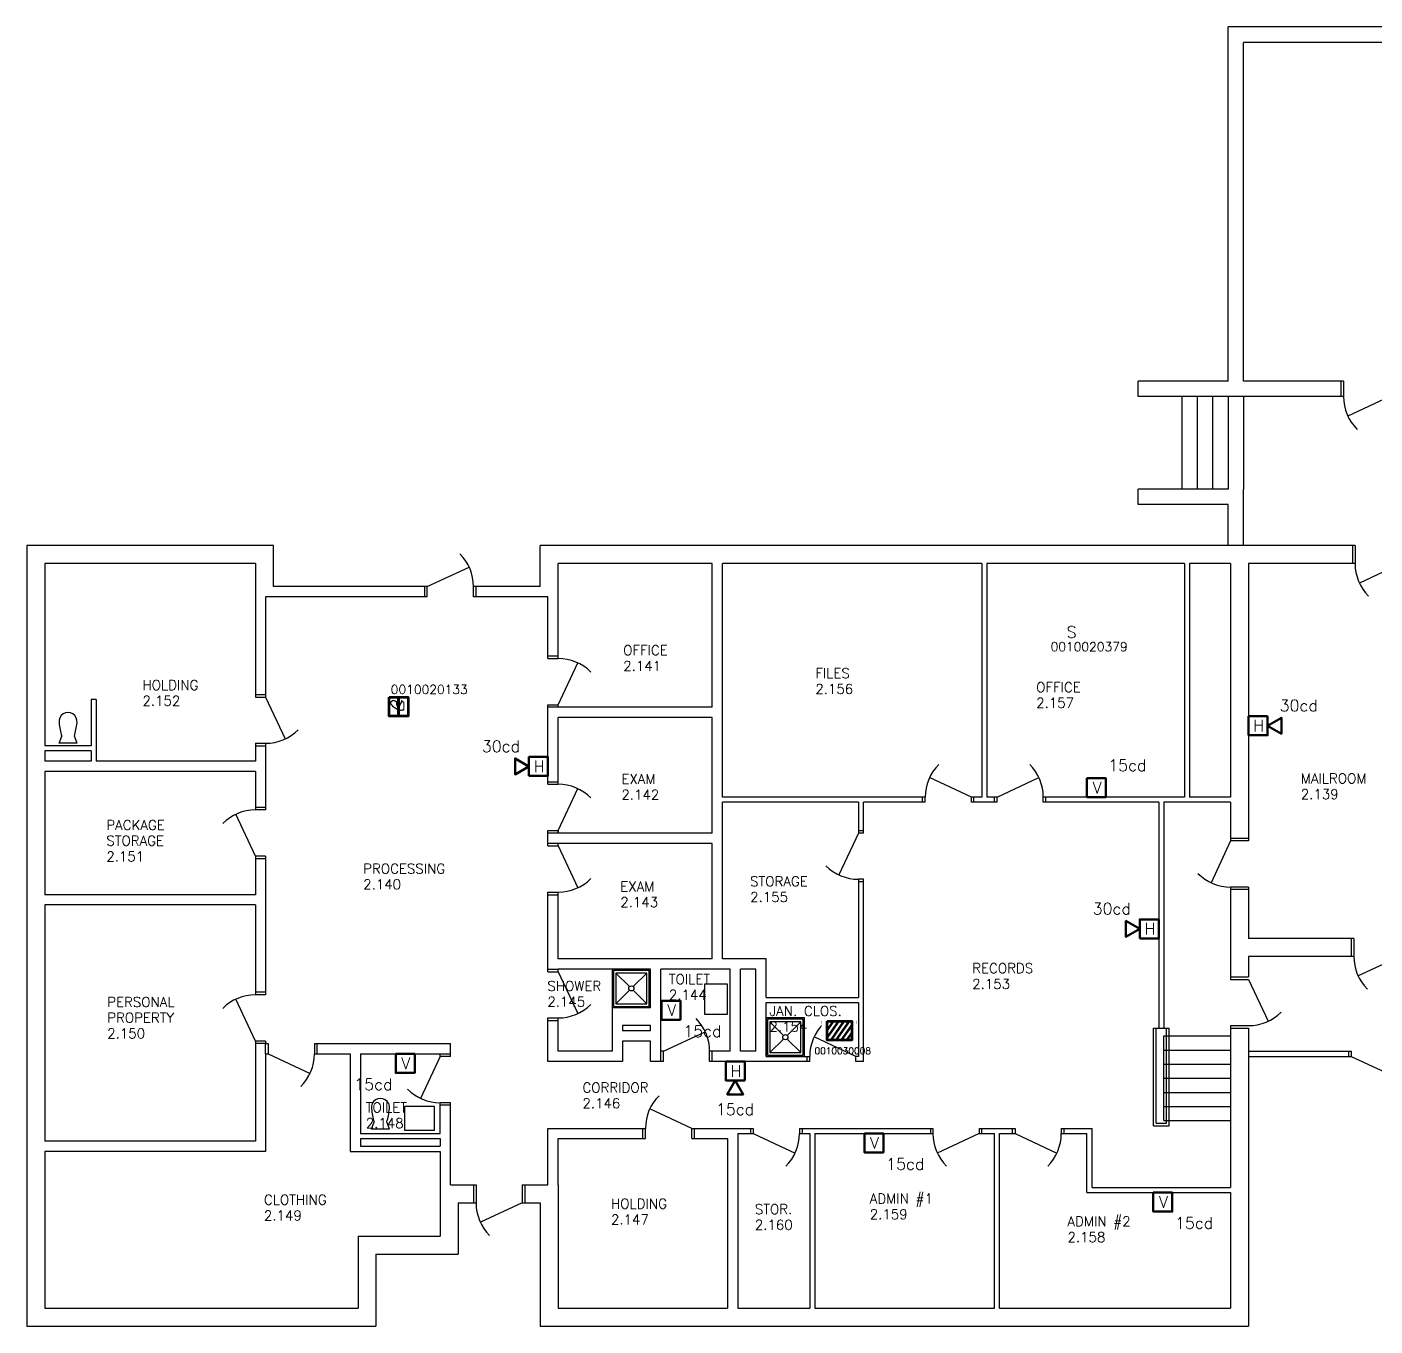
# Model space of a CAD drawing. Header units: inches. Extents: x 70056 to 73233, y 28563 to 29880.
# Drawn here: x 70056 to 71107, y 28868 to 29880 of the extents above; entities that cross this region are included whole.
import ezdxf
from ezdxf.enums import TextEntityAlignment as Align

# ---------------------------------------------------------------- set-up
doc = ezdxf.new("R2010")
doc.units = ezdxf.units.IN
doc.header["$LTSCALE"] = 36
doc.header["$MEASUREMENT"] = 0
doc.layers.get('0').update_dxf_attribs({"linetype": 'CONTINUOUS'})
for name, color, linetype, lineweight in [('ETI - ADDRESSABLE DEVICE', 1, 'CONTINUOUS', 60), ('ETI - REV01', 6, 'CONTINUOUS', 70), ('ETI - STROBE DEVICE', 3, 'CONTINUOUS', 50)]:
    doc.layers.add(name, color=color, linetype=linetype, lineweight=lineweight)
doc.layers.add('FLOOR_PLAN', color=8, linetype='CONTINUOUS')
doc.layers.add('ROOM_NUMBERS_NAMES', color=8, linetype='CONTINUOUS')
doc.styles.get("Standard").update_dxf_attribs({"font": 'simplex.shx'})

# ---------------------------------------------------------------- blocks, each defined once
blk = doc.blocks.new('*U21')
at = {"color": 3}
blk.add_wipeout([(-7.395078123441637, -7.395078123445276), (-7.395078123441644, 7.395078123445274), (7.395078123441632, 7.3950781234452805), (7.395078123441639, -7.39507812344527)], dxfattribs=at)
blk.add_wipeout([(-7.395078123441635, 1.4549459799025008e-11), (-18.177394427617408, 6.253521675811494), (-18.20194490987706, -6.210998993148688)], dxfattribs=at)
for points in [[(-7.395078123441635, 1.454863115396623e-11), (-18.1773944276174, 6.25352167581149), (-18.20194490987705, -6.210998993148686)], [(-7.395078123441632, -7.395078123445277), (-7.395078123441639, 7.39507812344527), (7.395078123441632, 7.395078123445277), (7.395078123441639, -7.39507812344527)]]:
    blk.add_lwpolyline(points, close=True, dxfattribs=at)
at = {"color": 7, "lineweight": 30, "flags": 4}
blk.add_attdef('CANDELLA', (-44.08607982307331, 11.20523840208079), '', height=9, dxfattribs=at)
blk.add_attdef('G1-HDVM', text='', height=9, dxfattribs=at).set_placement((0.5352438036443345, -4.412812534789737), align=Align.CENTER)
blk = doc.blocks.new('*U103')
at = {"color": 3}
blk.add_wipeout([(-7.265336062024289, 7.178212077269565), (7.524820184866259, 7.178212077269565), (7.524820184866259, -7.611944169613707), (-7.265336062024289, -7.611944169613707)], dxfattribs=at)
blk.add_lwpolyline([(-7.265336062024289, 7.178212077269563), (7.524820184866257, 7.178212077269563), (7.524820184866257, -7.611944169613707), (-7.265336062024289, -7.611944169613707)], close=True, dxfattribs=at)
at = {"color": 7, "lineweight": 30, "flags": 4}
blk.add_attdef('SYMBOLTEXT', text='', height=9, dxfattribs=at).set_placement((0.6649858650653186, -4.629678580961809), align=Align.CENTER)
blk.add_attdef('CANDELLA', (-39.53144935620912, -21.07090922188399), '', height=9, dxfattribs=at)
blk = doc.blocks.new('*U18')
at = {"color": 3}
blk.add_wipeout([(-7.265336062024289, 7.178212077269565), (7.524820184866259, 7.178212077269565), (7.524820184866259, -7.611944169613707), (-7.265336062024289, -7.611944169613707)], dxfattribs=at)
blk.add_lwpolyline([(-7.265336062024289, 7.178212077269563), (7.524820184866257, 7.178212077269563), (7.524820184866257, -7.611944169613707), (-7.265336062024289, -7.611944169613707)], close=True, dxfattribs=at)
at = {"color": 7, "lineweight": 30, "flags": 4}
blk.add_attdef('SYMBOLTEXT', text='', height=9, dxfattribs=at).set_placement((0.6649858650653186, -4.629678580961809), align=Align.CENTER)
blk.add_attdef('CANDELLA', (9.741636166256285, -21.07090922188399), '', height=9, dxfattribs=at)
blk = doc.blocks.new('*U24')
at = {"color": 7, "lineweight": 30, "flags": 4}
blk.add_attdef('CANDELLA', (9.427818832462435, 12.6675907722074), '', height=9, dxfattribs=at)
at = {"color": 3}
blk.add_wipeout([(-7.265336062024289, 7.178212077269565), (7.524820184866259, 7.178212077269565), (7.524820184866259, -7.611944169613707), (-7.265336062024289, -7.611944169613707)], dxfattribs=at)
blk.add_lwpolyline([(-7.265336062024289, 7.178212077269563), (7.524820184866257, 7.178212077269563), (7.524820184866257, -7.611944169613707), (-7.265336062024289, -7.611944169613707)], close=True, dxfattribs=at)
at = {"color": 7, "lineweight": 30, "flags": 4}
blk.add_attdef('SYMBOLTEXT', text='', height=9, dxfattribs=at).set_placement((0.6649858650653186, -4.629678580961809), align=Align.CENTER)
blk = doc.blocks.new('*U23')
at = {"color": 7, "lineweight": 30, "flags": 4}
blk.add_attdef('CANDELLA', (-15.08462653133211, -34.30706184622613), '', height=9, dxfattribs=at)
at = {"color": 3}
blk.add_wipeout([(7.3950781234452725, -7.395078123441641), (-7.395078123445278, -7.395078123441637), (-7.395078123445276, 7.395078123441639), (7.395078123445274, 7.395078123441635)], dxfattribs=at)
blk.add_wipeout([(-1.4554767067198934e-11, -7.395078123441635), (-6.2535216758115055, -18.177394427617404), (6.210998993148676, -18.201944909877064)], dxfattribs=at)
for points in [[(7.395078123445272, -7.395078123441636), (-7.395078123445274, -7.395078123441635), (-7.395078123445272, 7.395078123441636), (7.395078123445274, 7.395078123441635)], [(-1.455282086424218e-11, -7.395078123441635), (-6.253521675811501, -18.1773944276174), (6.210998993148675, -18.20194490987706)]]:
    blk.add_lwpolyline(points, close=True, dxfattribs=at)
at = {"color": 7, "lineweight": 30, "flags": 4}
blk.add_attdef('G1-HDVM', text='', height=9, dxfattribs=at).set_placement((0.5352438036443345, -4.412812534789737), align=Align.CENTER)
blk = doc.blocks.new('*U20')
at = {"color": 3}
blk.add_wipeout([(7.3950781234416425, 7.395078123445272), (7.395078123441639, -7.395078123445279), (-7.395078123441637, -7.395078123445275), (-7.395078123441634, 7.395078123445275)], dxfattribs=at)
blk.add_wipeout([(7.395078123441635, -1.4555387675215687e-11), (18.177394427617404, -6.253521675811507), (18.201944909877064, 6.210998993148674)], dxfattribs=at)
for points in [[(7.395078123441637, 7.395078123445272), (7.395078123441634, -7.395078123445275), (-7.395078123441637, -7.395078123445272), (-7.395078123441634, 7.395078123445275)], [(7.395078123441635, -1.455355726556716e-11), (18.1773944276174, -6.253521675811503), (18.20194490987706, 6.210998993148674)]]:
    blk.add_lwpolyline(points, close=True, dxfattribs=at)
at = {"color": 7, "lineweight": 30, "flags": 4}
blk.add_attdef('CANDELLA', (16.84026146425276, 11.20523840208079), '', height=9, dxfattribs=at)
blk.add_attdef('G1-HDVM', text='', height=9, dxfattribs=at).set_placement((0.5352438036443345, -4.412812534789737), align=Align.CENTER)
blk = doc.blocks.new('*U124')
at = {"flags": 1}
blk.add_attdef('FWK_DEVICE_TYPE', (-6.170014881220595, 18.49915870286077), '', height=7, dxfattribs=at)
at = {"color": 3}
blk.add_wipeout([(-7.265336062024289, 7.178212077269565), (7.524820184866259, 7.178212077269565), (7.524820184866259, -7.611944169613707), (-7.265336062024289, -7.611944169613707)], dxfattribs=at)
for p, q in [((0.003322582647340521, -6.524771339136009), (0.003322582647341286, 5.972380544815564)), ((0.003322582647342642, 5.972380544815564), (0.003322582647340521, -6.524771339136009)), ((0.003322582647342642, 5.021153696309966), (0.003322582647340521, -6.524771339136009))]:
    blk.add_line(p, q, dxfattribs=at)
blk.add_line((0.003322582647341286, 5.972380544815564), (0.003322582647342642, 5.972380544815564))
blk.add_lwpolyline([(-7.265336062024289, 7.178212077269563), (7.524820184866257, 7.178212077269563), (7.524820184866257, -7.611944169613707), (-7.265336062024289, -7.611944169613707)], close=True, dxfattribs=at)
at = {"color": 3, "const_width": 1}
blk.add_lwpolyline([(-0.5179698047950317, -2.69082996915904), (-4.357682889535226, -0.06675609746673672), (-5.965767990908262, 1.966901199772906), (-5.965767990908262, 3.475743535961556), (-4.292046816378388, 4.62377597152215), (-2.454235271951802, 4.197363897355103), (-1.436875577008323, 3.377340835790278), (-1.436875577008323, 1.442086425434468), (-0.1897890650020609, -1.706801911193067), (2.337201621579425, 3.508544622731108), (2.468473580888258, 4.262965884181654), (4.142194755418132, 3.049331648506836), (4.142194755418131, -0.3947652847501786), (4.142194755418131, -2.69082996915904), (1.418295662361743, -3.150042943383255), (-0.1897890650020599, -3.150042943383255), (-0.5179698047950296, -3.150042943383255), (-0.5179698047950317, -2.69082996915904)], dxfattribs=at)
at = {"color": 7}
blk.add_attdef('FWK_DEVICE_ADDRESSES', (-6.034824046072117, 9.667104485646064), '', height=7, dxfattribs=at)
blk = doc.blocks.new('SIGA-PS')
at = {"flags": 1}
blk.add_attdef('FWK_DEVICE_TYPE', (-16.00658849282854, -22.87360882693577), '', height=7, dxfattribs=at)
blk.add_wipeout([(9.277054073117142, -0.3493508130140981), (4.802481672496469, 7.400835927057415), (-4.146663128744876, 7.400835927057415), (-8.62123552936555, -0.3493508130140981), (-4.146663128744876, -8.09953755308561), (4.802481672496469, -8.09953755308561)])
at = {"color": 7, "lineweight": 30, "flags": 4}
blk.add_attdef('SIGA-PS', text='', height=9, dxfattribs=at).set_placement((0.5240465538417993, -5.001952824734872), align=Align.CENTER)
blk.add_attdef('FWK_DEVICE_ADDRESSES', (-15.81621968924219, -15.4379594700174), '', height=7)
blk = doc.blocks.new('ACFAIL')
h = blk.add_hatch()
h.set_pattern_fill('ANGLE', color=3)
h.set_pattern_definition([(0, (0.01485815214255126, -0.08580761497398726), (0, 0.275), [0.2, -0.075]), (90, (0.01485815214255126, -0.08580761497398726), (-0.275, 1.683889348827611e-17), [0.2, -0.075])])
h.paths.add_polyline_path([(0.1494088747886053, 0.09359963368217442), (-0.08380715531893657, 0.09359963368217442), (-0.08380715531893657, -0.0854464274292468), (0.1494088747886053, -0.0854464274292468)], flags=17)
h.paths.add_polyline_path([(0.1995368116890859, 0.09359963368217442), (0.1494088747886053, 0.09359963368217442), (0.1494088747886053, -0.0854464274292468), (-0.08380715531893657, -0.0854464274292468), (-0.08380715531893657, 0.09359963368217442), (-0.1310079895897616, 0.09359963368217442), (-0.1310079895897616, -0.08580761497398728), (0.1995368116890859, -0.08580761497398728)])
h = blk.add_hatch()
h.set_pattern_fill('ANSI32', color=3)
h.set_pattern_definition([(45, (0.01485815214255126, -0.08580761497398726), (-0.2651650429449554, 0.2651650429449554), []), (45, (0.1916348471425513, -0.08580761497398726), (-0.2651650429449554, 0.2651650429449554), [])])
h.paths.add_polyline_path([(-0.123044667323029, 0.07100811788927786), (-0.123044667323029, -0.08580761497398731), (0.1101713627845129, -0.08580761497398731), (0.1101713627845129, 0.07100811788927786)])
h = blk.add_hatch()
h.set_pattern_fill('ANSI31', color=3)
h.set_pattern_definition([(45, (0.01485815214255126, -0.08580761497398726), (-0.08838834764831845, 0.08838834764831845), [])])
h.paths.add_polyline_path([(-0.123044667323029, 0.07100811788927786), (-0.123044667323029, -0.08580761497398728), (0.1101713627845129, -0.08580761497398728), (0.1101713627845129, 0.07100811788927786)])
at = {"color": 7}
blk.add_attdef('FWK_DEVICE_ADDRESSES', (-0.1983352071138142, -0.2194012240418033), '', height=0.0625, dxfattribs=at)
at = {"flags": 1}
blk.add_attdef('FWK_DEVICE_TYPE', (-0.1980361600790275, -0.2960088579773128), '', height=0.0625, dxfattribs=at)
blk.add_wipeout([(-0.1310079895897616, -0.08580761497398731), (0.1995368116890858, -0.08580761497398731), (0.19953681168908577, 0.09359963368217439), (-0.1310079895897616, 0.09359963368217439)])
h = blk.add_hatch()
h.set_pattern_fill('ANSI31', color=3, scale=0.33, angle=10)
h.set_pattern_definition([(55, (0.01485815214255126, -0.08580761497398726), (-0.03379002182692092, 0.02366002799948065), [])])
h.paths.add_polyline_path([(-0.07726439887437664, 0.09212504584706949), (-0.07726439887437664, -0.08703259332162358), (0.1559516312331652, -0.08703259332162364), (0.1559516312331652, 0.09212504584706949)])
blk.add_lwpolyline([(-0.07726439887437664, 0.09212504584706949), (0.1559516312331652, 0.09212504584706949), (0.1559516312331652, -0.08703259332162361), (-0.07726439887437664, -0.08703259332162361)], close=True)

msp = doc.modelspace()

# ---------------------------------------------------------------- linework, layer by layer
at = {"layer": 'FLOOR_PLAN', "linetype": 'Continuous'}
for p, q in [((71529.23841774029, 29880.39008017395), (70992.23721774029, 29880.39008017395)), ((70992.23721774029, 29604.39128017395), (70992.23721774029, 29880.39008017395)), ((71517.23757774029, 29868.39008017395), (71004.23721774029, 29868.39008017395)), ((71004.23721774029, 29604.39128017395), (71004.23721774029, 29868.39008017395)), ((70992.23721774029, 29604.39128017395), (70922.23725774029, 29604.39128017395)), ((70922.23725774029, 29592.39128017395), (70922.23725774029, 29604.39128017395)), ((71082.2363777403, 29604.39128017395), (71004.23721774029, 29604.39128017395)), ((71080.2368177403, 29604.39128017395), (71080.2368177403, 29592.39128017395)), ((71082.2363777403, 29604.39128017395), (71082.2363777403, 29592.39128017395)), ((71080.23597774029, 29600.39168017395), (71080.23597774029, 29592.39128017395)), ((71082.2363777403, 29592.39128017395), (70922.23725774029, 29592.39128017395)), ((70956.23721774029, 29592.39128017395), (70956.23721774029, 29520.39128017395)), ((70968.23721774029, 29592.39128017395), (70968.23721774029, 29520.39128017395)), ((70980.23721774029, 29592.39128017395), (70980.23721774029, 29520.39128017395)), ((70992.23721774029, 29592.39128017395), (70992.23721774029, 29520.39128017395)), ((71004.23721774029, 29592.39128017395), (71004.23721774029, 29520.39128017395)), ((71118.2363777403, 29592.39128017395), (71085.60929740698, 29577.17702275129)), ((70922.23725774029, 29508.39128017395), (70922.23725774029, 29520.39128017395)), ((70992.23721774029, 29520.39128017395), (70922.23725774029, 29520.39128017395)), ((71004.23721774029, 29476.39088017395), (71004.23721774029, 29520.39128017395)), ((70992.23721774029, 29508.39128017395), (70922.23725774029, 29508.39128017395)), ((70992.23721774029, 29476.39088017395), (70992.23721774029, 29508.39128017395)), ((70056.23721774029, 29476.39088017395), (70056.23721774029, 28868.39048017393)), ((70248.23721774029, 29476.39088017395), (70056.23721774029, 29476.39088017395)), ((70248.23721774029, 29444.39048017395), (70248.23721774029, 29476.39088017395)), ((71091.2363777403, 29476.39088017395), (70456.2368177403, 29476.39088017395)), ((70456.2368177403, 29444.39048017395), (70456.2368177403, 29476.39088017395)), ((71089.23597774029, 29476.39088017395), (71089.23597774029, 29462.39084017395)), ((71091.2363777403, 29476.39088017395), (71091.2363777403, 29462.39084017395)), ((70070.23725774029, 29462.39084017395), (70070.23725774029, 29320.39244017395)), ((70234.23717774029, 29462.39084017395), (70070.23725774029, 29462.39084017395)), ((70234.23717774029, 29462.39084017395), (70234.23717774029, 29436.39044017395)), ((70368.23721774029, 29444.39048017395), (70400.86429807362, 29459.60473759662)), ((70590.2368217403, 29462.39084017395), (70470.2368217403, 29462.39084017395)), ((70470.2368217403, 29388.39212017395), (70470.2368217403, 29462.39084017395)), ((70590.2368217403, 29350.39208017395), (70590.2368217403, 29462.39084017395)), ((70800.2368177803, 29462.39084017395), (70598.23722174029, 29462.39084017395)), ((70598.23722174029, 29280.39128017395), (70598.23722174029, 29462.39084017395)), ((70800.2368177803, 29462.39084017395), (70800.2368177803, 29280.39128017395)), ((70958.2367777403, 29462.39084017395), (70804.2367777803, 29462.39084017395)), ((70804.2367777803, 29462.39084017395), (70804.2367777803, 29280.39128017395)), ((70958.2367777403, 29462.39084017395), (70958.2367777403, 29280.39128017395)), ((70962.2367377403, 29462.39084017395), (70962.2367377403, 29280.39128017395)), ((70994.2367777403, 29462.39084017395), (70962.2367377403, 29462.39084017395)), ((70994.2367777403, 29462.39084017395), (70994.2367777403, 29280.39128017395)), ((71008.2368177403, 29462.39084017395), (71008.2368177403, 29246.39132017395)), ((71091.2363777403, 29462.39084017395), (71008.2368177403, 29462.39084017395)), ((71127.2363777403, 29462.39084017395), (71094.60929740698, 29447.17658275129)), ((70234.2368177403, 29436.39044017395), (70234.2368177403, 29358.39044017395)), ((70242.23721774029, 29436.39044017395), (70242.23721774029, 29358.39044017395)), ((70368.23721774029, 29436.39044017395), (70242.23721774029, 29436.39044017395)), ((70368.23721774029, 29444.39048017395), (70248.23721774029, 29444.39048017395)), ((70366.2368177403, 29436.39008017395), (70366.2368177403, 29444.39048017395)), ((70368.23721774029, 29436.39008017395), (70368.23721774029, 29444.39048017395)), ((70456.2368177403, 29444.39048017395), (70404.23721774029, 29444.39048017395)), ((70404.23721774029, 29436.39008017395), (70404.23721774029, 29444.39048017395)), ((70462.2364217403, 29436.39044017395), (70404.23721774029, 29436.39044017395)), ((70406.23761774029, 29436.39008017395), (70406.23761774029, 29444.39048017395)), ((70462.2364217403, 29388.39212017395), (70462.2364217403, 29436.39044017395)), ((70462.2364217403, 29390.39252017395), (70470.2368217403, 29390.39252017395)), ((70462.2364217403, 29388.39212017395), (70470.2368217403, 29388.39212017395)), ((70470.2368217403, 29352.39212017395), (70485.45107916296, 29385.01920050727)), ((70106.23725774029, 29356.39208017395), (70106.23725774029, 29320.39244017395)), ((70110.23721774029, 29356.39208017395), (70106.23725774029, 29356.39208017395)), ((70110.23721774029, 29356.39208017395), (70110.23721774029, 29308.39208017395)), ((70234.2368177403, 29360.39084017395), (70242.23721774029, 29360.39084017395)), ((70234.2368177403, 29358.39044017395), (70242.23721774029, 29358.39044017395)), ((70242.23721774029, 29358.39044017395), (70257.45147516296, 29325.76335984063)), ((70462.2364217403, 29352.39212017395), (70470.2368217403, 29352.39212017395)), ((70462.2364217403, 29340.39044017395), (70462.2364217403, 29352.39212017395)), ((70470.2368217403, 29350.39208017395), (70470.2368217403, 29352.39212017395)), ((70470.2368217403, 29350.39172017395), (70462.2364217403, 29350.39172017395)), ((70462.2364217403, 29290.39172017395), (70462.2364217403, 29342.39168017395)), ((70590.2368217403, 29350.39208017395), (70470.2368217403, 29350.39208017395)), ((70590.2368217403, 29342.39168017395), (70470.2368217403, 29342.39168017395)), ((70470.2368217403, 29290.39172017395), (70470.2368217403, 29342.39168017395)), ((70590.2368217403, 29252.39168017395), (70590.2368217403, 29342.39168017395)), ((70081.23705774029, 29322.39248017395), (70083.28917860024, 29328.03063589866)), ((70095.2374577403, 29322.39248017395), (70081.23705774029, 29322.39248017395)), ((70095.2374577403, 29322.39248017395), (70093.18533688034, 29328.03063589867)), ((70234.2368177403, 29322.39044017395), (70242.23721774029, 29322.39044017395)), ((70234.2368177403, 29322.39044017395), (70234.2368177403, 29308.39208017395)), ((70242.23721774029, 29322.39044017395), (70242.23721774029, 29270.39168017395)), ((70106.23725774029, 29320.39244017395), (70070.23725774029, 29320.39244017395)), ((70106.23725774029, 29316.39248017395), (70070.23725774029, 29316.39248017395)), ((70070.23725774029, 29316.39248017395), (70070.23725774029, 29308.39208017395)), ((70106.23725774029, 29316.39248017395), (70106.23725774029, 29308.39208017395)), ((70234.2368177403, 29320.39004017395), (70242.23721774029, 29320.39004017395)), ((70106.23725774029, 29308.39208017395), (70070.23725774029, 29308.39208017395)), ((70234.2368177403, 29300.39168017395), (70070.23725774029, 29300.39168017395)), ((70070.23725774029, 29300.39168017395), (70070.23725774029, 29204.39168017395)), ((70234.2368177403, 29308.39208017395), (70110.23721774029, 29308.39208017395)), ((70234.2368177403, 29300.39168017395), (70234.2368177403, 29270.39168017395)), ((70462.2364217403, 29292.39212017395), (70470.2368217403, 29292.39212017395)), ((70462.2364217403, 29290.39172017395), (70470.2368217403, 29290.39172017395)), ((70792.2368977803, 29280.39128017395), (70759.60981744698, 29295.60553759662)), ((70812.2368177803, 29280.39128017395), (70844.86389811362, 29295.60553759662)), ((70470.2368217403, 29254.39172017395), (70485.45107916296, 29287.01880050727)), ((70756.2368977803, 29280.39128017395), (70598.23722174029, 29280.39128017395)), ((70754.2364977803, 29276.39132017395), (70754.2364977803, 29280.39128017395)), ((70756.2368977803, 29276.39132017395), (70756.2368977803, 29280.39128017395)), ((70800.2368177803, 29280.39128017395), (70792.2368977803, 29280.39128017395)), ((70792.2368977803, 29276.39132017395), (70792.2368977803, 29280.39128017395)), ((70794.23729778029, 29276.39132017395), (70794.23729778029, 29280.39128017395)), ((70812.2368177803, 29280.39128017395), (70804.2367777803, 29280.39128017395)), ((70810.2364177803, 29276.39132017395), (70810.2364177803, 29280.39128017395)), ((70812.2368177803, 29276.39132017395), (70812.2368177803, 29280.39128017395)), ((70958.2367777403, 29280.39128017395), (70848.2368177803, 29280.39128017395)), ((70848.2368177803, 29276.39132017395), (70848.2368177803, 29280.39128017395)), ((70850.23721778029, 29276.39132017395), (70850.23721778029, 29280.39128017395)), ((70994.2367777403, 29280.39128017395), (70962.2367377403, 29280.39128017395)), ((70242.23721774029, 29272.39208017395), (70234.2368177403, 29272.39208017395)), ((70242.23721774029, 29270.39168017395), (70234.2368177403, 29270.39168017395)), ((70598.23722174029, 29154.39128017395), (70598.23722174029, 29276.39132017395)), ((70704.23721774029, 29276.39132017395), (70598.23722174029, 29276.39132017395)), ((70704.23721774029, 29276.39132017395), (70704.23721774029, 29252.39132017395)), ((70756.2368977803, 29276.39132017395), (70708.23717774029, 29276.39132017395)), ((70708.23717774029, 29252.39132017395), (70708.23717774029, 29276.39132017395)), ((70812.2368177803, 29276.39132017395), (70792.2368977803, 29276.39132017395)), ((70938.2372177403, 29276.39132017395), (70848.2368177803, 29276.39132017395)), ((70938.2372177403, 29276.39132017395), (70938.2372177403, 29100.39248017393)), ((70994.2367777403, 29276.39132017395), (70942.23717774029, 29276.39132017395)), ((70942.23717774029, 29276.39132017395), (70942.23717774029, 29100.39248017393)), ((70994.2367777403, 29276.39132017395), (70994.2367777403, 29246.39132017395)), ((70234.2368177403, 29234.39168017395), (70219.02256031762, 29267.01876050727)), ((70462.2364217403, 29254.39172017395), (70470.2368217403, 29254.39172017395)), ((70462.2364217403, 29242.39004017395), (70462.2364217403, 29254.39172017395)), ((70470.2368217403, 29252.39132017395), (70462.2364217403, 29252.39132017395)), ((70470.2368217403, 29252.39168017395), (70470.2368217403, 29254.39172017395)), ((70470.2368217403, 29254.39172017395), (70470.2368217403, 29252.39048017395)), ((70590.2368217403, 29252.39168017395), (70470.2368217403, 29252.39168017395)), ((70704.23721774029, 29252.39132017395), (70689.02296031763, 29219.76423984063)), ((70704.23721774029, 29254.39172017395), (70708.23717774029, 29254.39172017395)), ((70708.23717774029, 29252.39132017395), (70704.23721774029, 29252.39132017395)), ((70994.2367777403, 29248.39172017395), (71008.2368177403, 29248.39172017395)), ((70470.2368217403, 29244.39044017395), (70462.2364217403, 29244.39044017395)), ((70462.2364217403, 29242.39004017395), (70470.2368217403, 29242.39004017395)), ((70590.2368217403, 29244.39128017395), (70470.2368217403, 29244.39128017395)), ((70470.2368217403, 29242.39004017395), (70470.2368217403, 29244.39128017395)), ((70470.2368217403, 29242.39004017395), (70470.2368217403, 29244.39128017395)), ((70470.2368217403, 29242.39004017395), (70485.45107916296, 29209.76295984063)), ((70590.2368217403, 29154.39128017395), (70590.2368217403, 29244.39128017395)), ((70994.2367777403, 29246.39132017395), (70979.02252031762, 29213.76423984063)), ((71008.2368177403, 29246.39132017395), (70994.2367777403, 29246.39132017395)), ((70234.2368177403, 29234.39168017395), (70234.2368177403, 29204.39168017395)), ((70242.23721774029, 29234.39168017395), (70234.2368177403, 29234.39168017395)), ((70242.23721774029, 29232.39128017395), (70234.2368177403, 29232.39128017395)), ((70242.23721774029, 29234.39168017395), (70242.23721774029, 29126.39132017395)), ((70708.23717774029, 29216.39132017395), (70704.23721774029, 29216.39132017395)), ((70704.23721774029, 29216.39132017395), (70704.23721774029, 29124.39080017395)), ((70708.23717774029, 29074.39088017395), (70708.23717774029, 29216.39132017395)), ((70462.2364217403, 29144.39084017395), (70462.2364217403, 29206.39004017395)), ((70462.2364217403, 29206.39004017395), (70470.2368217403, 29206.39004017395)), ((70470.2368217403, 29154.39128017395), (70470.2368217403, 29206.39004017395)), ((70708.23717774029, 29214.39092017395), (70704.23721774029, 29214.39092017395)), ((71008.2368177403, 29210.39132017395), (70994.2367777403, 29210.39132017395)), ((70994.2367777403, 29210.39132017395), (70994.2367777403, 29138.39243617393)), ((71008.2368177403, 29208.39092017395), (70994.2367777403, 29208.39092017395)), ((71008.2368177403, 29210.39132017395), (71008.2368177403, 29170.39172017395)), ((70234.2368177403, 29204.39168017395), (70070.23725774029, 29204.39168017395)), ((70234.2368177403, 29196.39128017395), (70070.23725774029, 29196.39128017395)), ((70070.23725774029, 29196.39128017395), (70070.23725774029, 29012.39168017395)), ((70234.2368177403, 29196.39128017395), (70234.2368177403, 29126.39132017395)), ((70462.2364217403, 29204.38964017395), (70470.2368217403, 29204.38964017395)), ((71090.2380137403, 29170.39172017395), (71008.2368177403, 29170.39172017395)), ((71088.23761374029, 29170.39172017395), (71088.23761374029, 29156.39168017395)), ((71090.2380137403, 29170.39172017395), (71090.2380137403, 29156.39168017395)), ((70590.2368217403, 29154.39128017395), (70470.2368217403, 29154.39128017395)), ((70632.23721774029, 29154.39128017395), (70598.23722174029, 29154.39128017395)), ((70632.23721774029, 29124.39080017395), (70632.23721774029, 29154.39128017395)), ((71008.2368177403, 29156.39168017395), (71008.2368177403, 29140.39244017393)), ((71090.2380137403, 29156.39168017395), (71008.2368177403, 29156.39168017395)), ((71126.2380137403, 29156.39168017395), (71093.61093340696, 29141.17742275129)), ((70462.2364217403, 29146.39124017395), (70470.23682174028, 29146.39124017395)), ((70462.2364217403, 29144.39084017395), (70470.23682174028, 29144.39084017395)), ((70542.2368217403, 29146.39088017395), (70470.2368217403, 29146.39088017395)), ((70470.2368217403, 29144.39084017395), (70470.2368217403, 29146.39088017395)), ((70470.2368217403, 29144.39084017395), (70485.45107916296, 29111.76375984063)), ((70512.2368217403, 29146.39088017395), (70512.2368217403, 29116.39088017395)), ((70542.2368217403, 29146.39088017395), (70512.2368217403, 29146.39088017395)), ((70541.23722174029, 29145.39128017395), (70513.2364217403, 29145.39128017395)), ((70513.2364217403, 29145.39128017395), (70513.2364217403, 29117.39048017395)), ((70525.82274959928, 29132.80495231497), (70515.2368217403, 29143.39088017395)), ((70515.2368217403, 29143.39088017395), (70515.2368217403, 29119.39088017395)), ((70539.2368217403, 29143.39088017395), (70515.2368217403, 29143.39088017395)), ((70528.6508938813, 29132.80495231497), (70539.2368217403, 29143.39088017395)), ((70539.2368217403, 29119.39088017395), (70539.2368217403, 29143.39088017395)), ((70541.23722174029, 29117.39048017395), (70541.23722174029, 29145.39128017395)), ((70542.2368217403, 29116.39088017395), (70542.2368217403, 29146.39088017395)), ((70542.2368217403, 29116.39088017395), (70542.2368217403, 29146.39088017395)), ((70604.23641774029, 29146.39088017395), (70550.23722174029, 29146.39088017395)), ((70550.23722174029, 29082.39128017395), (70550.23722174029, 29146.39088017395)), ((70604.23641774029, 29082.39128017395), (70604.23641774029, 29146.39088017395)), ((70624.2368177403, 29146.39088017395), (70612.2368177403, 29146.39088017395)), ((70612.2368177403, 29082.39128017395), (70612.2368177403, 29146.39088017395)), ((70624.2368177403, 29082.39128017395), (70624.2368177403, 29146.39088017395)), ((70602.20753172429, 29134.62055523888), (70584.32947044606, 29134.62055523888)), ((70584.32947044606, 29134.62055523888), (70584.32947044606, 29111.46919871882)), ((70602.20753172429, 29111.46919871882), (70602.20753172429, 29134.62055523888)), ((70994.2367777403, 29140.39244017393), (71008.2368177403, 29140.39244017393)), ((70994.2367777403, 29138.39243617393), (71008.2368177403, 29138.39243617393)), ((71000.23641774029, 29140.39283617393), (71008.2368177403, 29140.39283617393)), ((71008.2368177403, 29138.39243617393), (71023.45107516296, 29105.76535584061)), ((70234.2368177403, 29090.39132017395), (70219.02256031762, 29123.01840050727)), ((70242.23721774029, 29128.39172017395), (70234.2368177403, 29128.39172017395)), ((70242.23721774029, 29126.39132017395), (70234.2368177403, 29126.39132017395)), ((70515.2368217403, 29119.39088017395), (70525.82274959928, 29129.97680803293)), ((70539.23682174028, 29119.39088017395), (70528.6508938813, 29129.97680803293)), ((70632.23721774029, 29124.39080017395), (70704.23721774029, 29124.39080017395)), ((70542.2368217403, 29116.39088017395), (70512.2368217403, 29116.39088017395)), ((70512.2368217403, 29116.39088017395), (70512.2368217403, 29082.39128017395)), ((70513.2364217403, 29117.39048017395), (70541.23722174029, 29117.39048017395)), ((70515.2368217403, 29119.39088017395), (70539.2368217403, 29119.39088017395)), ((70584.32947044606, 29111.46919871882), (70602.20753172429, 29111.46919871882)), ((70632.23721774029, 29078.39084017395), (70632.23721774029, 29120.39084017395)), ((70632.23721774029, 29120.39084017395), (70704.23721774029, 29120.39084017395)), ((70704.23721774029, 29120.39084017395), (70704.23721774029, 29078.39084017395)), ((70462.2364217403, 29074.39088017395), (70462.2364217403, 29108.39084017395)), ((70462.2364217403, 29108.39084017395), (70470.23682174028, 29108.39084017395)), ((70462.2364217403, 29106.39044017395), (70470.23682174028, 29106.39044017395)), ((70470.2368217403, 29082.39128017395), (70470.2368217403, 29108.39084017395)), ((70542.2368217403, 29102.39048017395), (70520.23722174029, 29102.39048017395)), ((70520.23722174029, 29102.39048017395), (70520.23722174029, 29098.39052017395)), ((70542.2368217403, 29098.39052017395), (70542.2368217403, 29102.39048017395)), ((70632.23721774029, 29108.39084017395), (70632.23721774029, 29078.39084017395)), ((70662.23721774029, 29108.39084017395), (70632.23721774029, 29108.39084017395)), ((70661.23761774029, 29107.39124017395), (70633.2368177403, 29107.39124017395)), ((70633.2368177403, 29107.39124017395), (70633.2368177403, 29079.39044017395)), ((70645.82314559928, 29094.80491231497), (70635.2372177403, 29105.39084017395)), ((70635.23721774029, 29105.39084017395), (70635.23721774029, 29081.39084017395)), ((70659.23721774029, 29105.39084017395), (70635.23721774029, 29105.39084017395)), ((70648.65128988131, 29094.80491231497), (70659.23721774029, 29105.39084017395)), ((70659.23721774029, 29081.39084017395), (70659.23721774029, 29105.39084017395)), ((70661.23761774029, 29079.39044017395), (70661.23761774029, 29107.39124017395)), ((70662.23721774029, 29078.39084017395), (70662.23721774029, 29108.39084017395)), ((70934.2371737403, 29024.39012017393), (70934.2371737403, 29100.39248017393)), ((70934.2371737403, 29100.39248017393), (70946.23722174029, 29100.39248017393)), ((70936.23717774029, 29026.39012417393), (70936.23717774029, 29100.39248017393)), ((70938.2372177403, 29100.39248017393), (70942.23717774029, 29100.39248017393)), ((70944.2372177403, 29026.39012417393), (70944.2372177403, 29100.39248017393)), ((70946.23722174029, 29024.39012017393), (70946.23722174029, 29100.39248017393)), ((70994.2367777403, 29102.39243617393), (70994.2367777403, 28976.39048017393)), ((70994.2367777403, 29102.39243617393), (71008.2368177403, 29102.39243617393)), ((70994.2367777403, 29100.39248017393), (71008.2368177403, 29100.39248017393)), ((71000.23641774029, 29100.39203617393), (71008.2368177403, 29100.39203617393)), ((71008.2368177403, 29100.39248017393), (71008.2368177403, 28868.39048017393)), ((70242.23721774029, 29090.39132017395), (70234.2368177403, 29090.39132017395)), ((70234.2368177403, 29090.39132017395), (70234.2368177403, 29012.39168017395)), ((70242.23721774029, 29090.39132017395), (70242.23721774029, 29088.39128017395)), ((70542.2368217403, 29098.39052017395), (70520.23722174029, 29098.39052017395)), ((70542.2368217403, 29090.39012017395), (70520.23722174029, 29090.39012017395)), ((70520.23722174029, 29090.39012017395), (70520.23722174029, 29074.39088017395)), ((70542.2368217403, 29074.39088017395), (70542.2368217403, 29090.39012017395)), ((70552.23726174029, 29082.39128017395), (70584.8643420736, 29097.60553759662)), ((70635.23721774029, 29081.39084017395), (70645.82314559928, 29091.97676803294)), ((70659.23721774029, 29081.39084017395), (70648.65128988131, 29091.97676803294)), ((70702.23721374029, 29078.39084017395), (70669.61013340697, 29093.60509759662)), ((70942.23717774029, 29094.39248017393), (70994.2367777403, 29094.39248017393)), ((70942.23717774029, 29028.39008017393), (70942.23717774029, 29094.39248017393)), ((70242.23721774029, 29088.39092017395), (70234.2368177403, 29088.39092017395)), ((70242.2368577403, 29080.39088017395), (70242.2368577403, 29088.39128017395)), ((70242.23721774029, 29088.39128017395), (70244.23725774029, 29088.39128017395)), ((70242.23721774029, 29080.39088017395), (70244.23725774029, 29080.39088017395)), ((70242.23721774029, 29080.39088017395), (70242.23721774029, 29004.39128017395)), ((70244.23725774029, 29088.39128017395), (70244.23725774029, 29080.39088017395)), ((70244.23725774029, 29080.39088017395), (70276.86433807362, 29065.17662275129)), ((70280.23725774029, 29088.39128017395), (70280.23725774029, 29080.39088017395)), ((70280.23725774029, 29088.39128017395), (70386.2372177403, 29088.39128017395)), ((70280.23725774029, 29080.39088017395), (70308.23721774029, 29080.39088017395)), ((70282.23765774029, 29088.39128017395), (70282.23765774029, 29080.39088017395)), ((70308.23721774029, 29080.39088017395), (70308.23721774029, 29004.39128017395)), ((70316.23761774029, 29080.39088017395), (70316.23761774029, 29018.39120017395)), ((70316.23761774029, 29080.39088017395), (70378.2368177403, 29080.39088017395)), ((70378.2368177403, 29080.39124017395), (70386.2372177403, 29080.39124017395)), ((70378.2368177403, 29078.39084017395), (70378.2368177403, 29080.39088017395)), ((70386.2372177403, 29078.39084017395), (70386.2372177403, 29088.39128017395)), ((70512.2368217403, 29082.39128017395), (70470.2368217403, 29082.39128017395)), ((70550.2368617403, 29074.39088017395), (70550.2368617403, 29082.39128017395)), ((70552.23726174029, 29082.39128017395), (70550.23722174029, 29082.39128017395)), ((70552.23726174029, 29074.39088017395), (70552.23726174029, 29082.39128017395)), ((70604.23641774029, 29082.39128017395), (70588.23726174029, 29082.39128017395)), ((70588.23726174029, 29074.39088017395), (70588.23726174029, 29082.39128017395)), ((70590.23766174029, 29074.39088017395), (70590.23766174029, 29082.39128017395)), ((70624.2368177403, 29082.39128017395), (70612.2368177403, 29082.39128017395)), ((70633.2368177403, 29079.39044017395), (70661.23761774029, 29079.39044017395)), ((70635.23721774029, 29081.39084017395), (70659.23721774029, 29081.39084017395)), ((70942.23717774029, 29083.39208017393), (70994.2367777403, 29083.39208017393)), ((71008.2368177403, 29082.39044017393), (71088.23841774029, 29082.39044017393)), ((71086.2380177403, 29078.39048017393), (71086.2380177403, 29082.39044017393)), ((71088.23841774029, 29082.39044017393), (71088.23841774029, 29078.39048017393)), ((70378.2368177403, 29078.39084017395), (70363.02256031762, 29045.76375984063)), ((70386.2372177403, 29078.39084017395), (70378.2368177403, 29078.39084017395)), ((70520.23722174029, 29074.39088017395), (70462.2364217403, 29074.39088017395)), ((70552.23726174029, 29074.39088017395), (70542.2368217403, 29074.39088017395)), ((70666.23721374029, 29074.39088017395), (70588.23726174029, 29074.39088017395)), ((70632.23721774029, 29078.39084017395), (70666.23721374029, 29078.39084017395)), ((70664.2368137403, 29074.39088017395), (70664.2368137403, 29078.39084017395)), ((70666.23721374029, 29074.39088017395), (70666.23721374029, 29078.39084017395)), ((70704.23721774029, 29078.39084017395), (70702.23721374029, 29078.39084017395)), ((70702.23721374029, 29074.39088017395), (70702.23721374029, 29078.39084017395)), ((70704.23721774029, 29074.39088017395), (70702.23721374029, 29074.39088017395)), ((70708.23717774029, 29074.39088017395), (70702.23721374029, 29074.39088017395)), ((70942.23717774029, 29072.39168017393), (70994.2367777403, 29072.39168017393)), ((71008.2368177403, 29078.39048017393), (71088.23841774029, 29078.39048017393)), ((71088.23841774029, 29078.39048017393), (71120.8654980736, 29063.17622275127)), ((70942.23717774029, 29061.39128017393), (70994.2367777403, 29061.39128017393)), ((70942.23717774029, 29050.39088017393), (70994.2367777403, 29050.39088017393)), ((70373.87294045463, 29039.4701911065), (70350.54058966548, 29039.4701911065)), ((70350.54058966548, 29039.4701911065), (70350.54058966548, 29020.96384791648)), ((70373.87294045463, 29020.96384791648), (70373.87294045463, 29039.4701911065)), ((70378.2368177403, 29018.39120017395), (70378.2368177403, 29042.39084017395)), ((70386.2372177403, 29042.39084017395), (70378.2368177403, 29042.39084017395)), ((70386.2372177403, 29040.39044017395), (70378.2368177403, 29040.39044017395)), ((70386.2372177403, 28978.39052017393), (70386.2372177403, 29042.39084017395)), ((70574.23761774029, 29022.39092017393), (70541.61053740697, 29037.6051775966)), ((70942.23717774029, 29039.39048017393), (70994.2367777403, 29039.39048017393)), ((70324.70834414894, 29021.71920886301), (70326.76046500889, 29027.35736458772)), ((70338.70874414894, 29021.71920886301), (70336.65662328899, 29027.35736458773)), ((70942.23717774029, 29028.39008017393), (70994.2367777403, 29028.39008017393)), ((70316.23761774029, 29018.39120017395), (70378.23717774029, 29018.39120017395)), ((70338.70874414894, 29021.71920886301), (70324.70834414894, 29021.71920886301)), ((70350.54058966548, 29020.96384791648), (70373.87294045463, 29020.96384791648)), ((70462.2364217403, 28978.39052017393), (70462.2364217403, 29022.39092017393)), ((70462.2364217403, 29022.39092017393), (70538.23761774029, 29022.39092017393)), ((70536.23721774029, 29014.39052017393), (70536.23721774029, 29022.39092017393)), ((70538.23761774029, 29014.39052017393), (70538.23761774029, 29022.39092017393)), ((70574.23761774029, 29014.39052017393), (70574.23761774029, 29022.39092017393)), ((70574.23761774029, 29022.39092017393), (70622.23761774029, 29022.39092017393)), ((70576.2380177403, 29022.39092017393), (70576.2380177403, 29014.39052017393)), ((70610.23761774029, 29018.39096017393), (70610.23761774029, 28882.39052017393)), ((70610.23761774029, 29018.39096017393), (70622.23761774029, 29018.39096017393)), ((70620.23721774029, 29018.39096017393), (70620.23721774029, 29022.39092017393)), ((70622.23761774029, 29022.39092017393), (70622.23761774029, 29018.39096017393)), ((70622.23761774029, 29018.39096017393), (70654.86469807361, 29003.17670275127)), ((70658.23761774029, 29022.39092017393), (70658.23761774029, 29018.39096017393)), ((70658.23761774029, 29022.39092017393), (70762.2373373403, 29022.39092017393)), ((70658.23761774029, 29018.39096017393), (70666.2380177403, 29018.39096017393)), ((70660.2380177403, 29022.39092017393), (70660.2380177403, 29018.39096017393)), ((70666.2380177403, 29018.39096017393), (70666.2380177403, 28882.39052017393)), ((70670.2379777403, 29018.39096017393), (70670.2379777403, 28882.39052017393)), ((70670.2379777403, 29018.39096017393), (70762.2373373403, 29018.39096017393)), ((70760.23693734029, 29022.39092017393), (70760.23693734029, 29018.39096017393)), ((70762.2373373403, 29022.39092017393), (70762.2373373403, 29018.39096017393)), ((70798.2373373403, 29018.39096017393), (70765.61025700698, 29003.17670275127)), ((70798.2373373403, 29022.39092017393), (70798.2373373403, 29018.39096017393)), ((70798.2373373403, 29022.39092017393), (70826.23717734028, 29022.39092017393)), ((70798.2373373403, 29018.39096017393), (70810.2372173403, 29018.39096017393)), ((70800.23773734029, 29018.39096017393), (70800.23773734029, 29022.39092017393)), ((70810.2372173403, 28882.39052017393), (70810.2372173403, 29018.39096017393)), ((70814.23717734028, 28882.39052017393), (70814.23717734028, 29018.39096017393)), ((70814.23717734028, 29018.39096017393), (70826.23717734028, 29018.39096017393)), ((70824.2367773403, 29018.39096017393), (70824.2367773403, 29022.39092017393)), ((70826.23717734028, 29022.39092017393), (70826.23717734028, 29018.39096017393)), ((70826.23717734028, 29018.39096017393), (70858.86425767362, 29003.17670275127)), ((70862.23717734028, 29022.39092017393), (70862.23717734028, 29018.39096017393)), ((70862.23717734028, 29022.39092017393), (70886.23717734028, 29022.39092017393)), ((70862.23717734028, 29018.39096017393), (70882.2372173403, 29018.39096017393)), ((70864.23757734029, 29022.39092017393), (70864.23757734029, 29018.39096017393)), ((70882.2372173403, 28972.39052017393), (70882.2372173403, 29018.39096017393)), ((70886.23717734028, 28976.39048017393), (70886.23717734028, 29022.39092017393)), ((70934.2371737403, 29024.39012017393), (70946.23722174029, 29024.39012017393)), ((70936.23717774029, 29026.39012417393), (70944.2372177403, 29026.39012417393)), ((70234.2368177403, 29012.39168017395), (70070.23725774029, 29012.39168017395)), ((70316.23761774029, 29014.39124017395), (70378.23717774029, 29014.39124017395)), ((70316.23761774029, 29014.39124017395), (70316.23761774029, 29008.39124017395)), ((70316.23761774029, 29008.39124017395), (70378.23717774029, 29008.39124017395)), ((70378.23717774029, 29014.39124017395), (70378.23717774029, 29008.39124017395)), ((70470.2368217403, 28978.39052017393), (70470.2368217403, 29014.39052017393)), ((70470.2368217403, 29014.39052017393), (70538.23761774029, 29014.39052017393)), ((70574.23761774029, 29014.39052017393), (70602.23721774029, 29014.39052017393)), ((70602.23721774029, 29014.39052017393), (70602.23721774029, 28882.39052017393)), ((70242.23721774029, 29004.39128017395), (70070.23725774029, 29004.39128017395)), ((70070.23725774029, 29004.39128017395), (70070.23725774029, 28882.39052017393)), ((70308.23721774029, 29004.39128017395), (70378.23717774029, 29004.39128017395)), ((70378.23717774029, 29004.39128017395), (70378.23717774029, 28938.39092017393)), ((70386.2372177403, 28978.39052017393), (70406.23713774029, 28978.39052017393)), ((70404.23673774028, 28978.39052017393), (70404.23673774028, 28964.39048017393)), ((70406.23713774029, 28978.39052017393), (70406.23713774029, 28964.39048017393)), ((70442.23713774029, 28978.39052017393), (70442.23713774029, 28964.39048017393)), ((70442.23713774029, 28978.39052017393), (70462.2364217403, 28978.39052017393)), ((70444.2375377403, 28978.39052017393), (70444.2375377403, 28964.39048017393)), ((70470.23721774029, 28978.39052017393), (70470.23721774029, 28882.39052017393)), ((70886.23717734028, 28976.39048017393), (70994.2367777403, 28976.39048017393)), ((70392.23721774029, 28964.39048017393), (70406.23713774029, 28964.39048017393)), ((70392.23721774029, 28964.39048017393), (70392.23721774029, 28924.39088017393)), ((70442.23713774029, 28964.39048017393), (70409.61005740697, 28949.17622275127)), ((70442.23713774029, 28964.39048017393), (70456.23717774029, 28964.39048017393)), ((70456.23717774029, 28964.39048017393), (70456.23717774029, 28868.39048017393)), ((70882.2372173403, 28972.39052017393), (70994.2367777403, 28972.39052017393)), ((70994.2367777403, 28972.39052017393), (70994.2367777403, 28882.39052017393)), ((70314.23757774029, 28938.39092017393), (70314.23757774029, 28882.39052017393)), ((70314.23757774029, 28938.39092017393), (70378.23717774029, 28938.39092017393)), ((70328.23761774029, 28924.39088017393), (70328.23761774029, 28868.39048017393)), ((70328.23761774029, 28924.39088017393), (70392.23721774029, 28924.39088017393)), ((70070.23725774029, 28882.39052017393), (70314.23757774029, 28882.39052017393)), ((70470.23721774029, 28882.39052017393), (70602.23721774029, 28882.39052017393)), ((70610.23761774029, 28882.39052017393), (70666.2380177403, 28882.39052017393)), ((70670.2379777403, 28882.39052017393), (70810.2372173403, 28882.39052017393)), ((70814.23717734028, 28882.39052017393), (70994.2367777403, 28882.39052017393)), ((70056.23721774029, 28868.39048017393), (70328.23761774029, 28868.39048017393)), ((70456.23717774029, 28868.39048017393), (71008.2368177403, 28868.39048017393))]:
    msp.add_line(p, q, dxfattribs=at)
for centre in [(70527.2368217403, 29131.39088017395), (70647.23721774029, 29093.39084017395)]:
    msp.add_circle(centre, 1.9998, dxfattribs=at)
for centre, radius, start, end in [((71118.2363777403, 29592.39128017395), 36.00000000000014, 180, 224.9999999997007), ((70368.23721774029, 29444.39048017395), 36.00000000000014, 0, 44.99999999970073), ((71127.2363777403, 29462.39084017395), 36.00000000000014, 180, 224.9999999997007), ((70470.2368217403, 29352.39212017395), 36.00000000000048, 44.99999999970073, 90), ((70088.23725774029, 29339.32933574367), 7.063144430283987, 352.3450864094506, 187.6549135905495), ((70141.4584690754, 29344.93748241673), 60.57646253759649, 186.2064537360687, 196.206453736278), ((70035.01604640519, 29344.9374824167), 60.5764625375904, 343.793546263719, 353.7935462639313), ((70242.23721774029, 29358.39044017395), 36.00000000000014, 270, 315.0000000002993), ((70792.2368977803, 29280.39128017395), 36.00000000000014, 135.0000000002993, 180), ((70812.2368177803, 29280.39128017395), 36.00000000000014, 0, 44.99999999970073), ((70470.2368217403, 29254.39172017395), 36.00000000000048, 44.99999999970073, 90), ((70234.2368177403, 29234.39168017395), 36.00000000000014, 90, 135.0000000002993), ((70704.23721774029, 29252.39132017395), 36.00000000000048, 224.9999999997007, 270), ((70470.2368217403, 29242.39004017395), 36.00000000000048, 270, 315.0000000002993), ((70994.2367777403, 29246.39132017395), 36.00000000000048, 224.9999999997007, 270), ((71126.2380137403, 29156.39168017395), 36.00000000000048, 180, 224.9999999997007), ((70234.2368177403, 29090.39132017395), 36.00000000000014, 90, 135.0000000002993), ((70470.2368217403, 29144.39084017395), 36.00000000000014, 270, 315.0000000002993), ((71008.2368177403, 29138.39243617393), 36.00000000000014, 270, 315.0000000002993), ((70552.23726174029, 29082.39128017395), 36.00000000000014, 0, 44.99999999970073), ((70702.23721374029, 29078.39084017395), 36.00000000000048, 135.0000000002993, 180), ((70244.23725774029, 29080.39088017395), 36.00000000000048, 315.0000000002993, 0), ((70378.2368177403, 29078.39084017395), 36.00000000000048, 224.9999999997007, 270), ((70574.23761774029, 29022.39092017393), 36.00000000000048, 135.0000000002993, 180), ((70331.70854414893, 29038.65606443273), 7.063144430283987, 352.3450864094506, 187.6549135905495), ((70384.92975548405, 29044.26421110579), 60.57646253759649, 186.2064537360687, 196.206453736278), ((70278.48733281383, 29044.26421110576), 60.5764625375904, 343.793546263719, 353.7935462639313), ((70622.23761774029, 29018.39096017393), 36.00000000000048, 315.0000000002993, 0), ((70798.2373373403, 29018.39096017393), 36.00000000000048, 180, 224.9999999997007), ((70826.23717734028, 29018.39096017393), 36.00000000000048, 315.0000000002993, 0), ((70442.23713774029, 28964.39048017393), 36.00000000000014, 180, 224.9999999997007)]:
    msp.add_arc(centre, radius, start, end, dxfattribs=at)

# ---------------------------------------------------------------- block references
at = {"layer": 'ETI - ADDRESSABLE DEVICE'}
ref = msp.add_blockref('SIGA-PS', (70869.77960111726, 29409.50450266145), dxfattribs=at)
ref.add_attrib('SIGA-PS', 'S', dxfattribs={"layer": '0', "color": 7, "lineweight": 30, "height": 9}).set_placement((70870.3036476711, 29404.50254983672), align=Align.CENTER)
ref.add_attrib('FWK_DEVICE_ADDRESSES', '0010020379', (70853.96338142802, 29394.06654319143), dxfattribs={"layer": '0', "height": 7})
at = {"layer": 'ETI - REV01'}
msp.add_blockref('*U124', (70345.78010078655, 29351.12694548266), dxfattribs=at).add_auto_attribs({'FWK_DEVICE_ADDRESSES': '0010020133'})

# ---------------------------------------------------------------- texts
at = {"layer": 'ROOM_NUMBERS_NAMES', "linetype": 'Continuous'}
for s, p in [('OFFICE', (70520.88151738416, 29391.04243663386)), ('2.141', (70520.88151738416, 29378.80243663386)), ('FILES', (70670.59526561014, 29373.1288464473)), ('HOLDING', (70146.24143876968, 29363.86587190808)), ('2.156', (70670.59526561014, 29360.8888464473)), ('OFFICE', (70842.69370447837, 29362.24470359864)), ('2.152', (70146.24143876968, 29351.62587190808)), ('2.157', (70842.69370447837, 29350.00470359864)), ('EXAM', (70519.49541641175, 29290.69405317782)), ('MAILROOM', (71048.92001710866, 29291.1126463384)), ('2.142', (70519.49541641175, 29278.45405317782)), ('2.139', (71048.92001710866, 29278.8726463384)), ('PACKAGE', (70118.0834084426, 29254.83704067886)), ('STORAGE', (70118.0834084426, 29242.59704067886)), ('2.151', (70118.0834084426, 29230.35704067886)), ('PROCESSING', (70318.2424094529, 29220.87494433972)), ('2.140', (70318.2424094529, 29208.63494433972)), ('STORAGE', (70619.81389838704, 29211.01148892137)), ('EXAM', (70518.61499147484, 29207.00602295115)), ('2.155', (70619.81389838704, 29198.77148892137)), ('2.143', (70518.61499147484, 29194.76602295115)), ('TOILET', (70556.42978139973, 29134.77105281965)), ('RECORDS', (70792.86933556422, 29143.30842885205)), ('SHOWER', (70461.78401634064, 29129.4487969484)), ('2.153', (70792.86933556422, 29131.06842885205)), ('PERSONAL', (70118.77925321918, 29116.98838721701)), ('2.145', (70461.78401634064, 29117.20879694841)), ('2.144', (70556.42978139973, 29122.53105281965)), ('PROPERTY', (70118.77925321918, 29104.74838721701)), ('JAN. CLOS.', (70634.8428625788, 29110.02406587109)), ('2.150', (70118.77925321918, 29092.50838721701)), ('2.154', (70634.8428625788, 29097.78406587108)), ('CORRIDOR', (70489.1145835719, 29050.33669020008)), ('TOILET', (70320.27576607863, 29034.84764350224)), ('2.146', (70489.1145835719, 29038.09669020008)), ('2.148', (70320.27576607863, 29022.60764350224)), ('CLOTHING', (70240.89960975577, 28962.92843340115)), ('HOLDING', (70511.3898003976, 28959.81390672476)), ('ADMIN #1', (70713.04091174602, 28963.85717085335)), ('2.149', (70240.89960975577, 28950.68843340116)), ('2.147', (70511.3898003976, 28947.57390672477)), ('STOR.', (70623.47653660773, 28955.59927175956)), ('2.159', (70713.04091174602, 28951.61717085335)), ('ADMIN #2', (70867.12811143695, 28946.05727962292)), ('2.160', (70623.47653660773, 28943.35927175956)), ('2.158', (70867.12811143695, 28933.81727962292))]:
    msp.add_text(s, height=7.649999999999999, dxfattribs=at).set_placement(p)

# ---------------------------------------------------------------- next in the draw order: block references
at = {"layer": 'ETI - REV01', "xscale": 82, "yscale": 82}
msp.add_blockref('ACFAIL', (70686.24575397153, 29098.2126153187), dxfattribs=at).add_auto_attribs({'FWK_DEVICE_ADDRESSES': '0010030008'})
at = {"layer": 'ETI - STROBE DEVICE'}
for name, p, values in [('*U20', (71015.63189586374, 29336.05071414519), {'CANDELLA': '30cd', 'G1-HDVM': 'H'}), ('*U21', (70454.84134361685, 29304.35130471978), {'CANDELLA': '30cd', 'G1-HDVM': 'H'}), ('*U21', (70930.84213961686, 29177.77380253846), {'CANDELLA': '30cd', 'G1-HDVM': 'H'}), ('*U23', (70608.25925560392, 29066.99580205051), {'CANDELLA': '15cd', 'G1-HDVM': 'H'})]:
    msp.add_blockref(name, p, dxfattribs=at).add_auto_attribs(values)
ref = msp.add_blockref('*U24', (70889.47540913138, 29288.00322434356), dxfattribs=at)
ref.add_attrib('SYMBOLTEXT', 'V', dxfattribs={"layer": '0', "color": 7, "lineweight": 30, "height": 9}).set_placement((70890.14039499644, 29283.3735457626), align=Align.CENTER)
ref.add_attrib('CANDELLA', '15cd', (70898.90322796385, 29300.67081511577), dxfattribs={"layer": '0', "color": 7, "lineweight": 30, "height": 9})
ref = msp.add_blockref('*U18', (70558.00255780232, 29114.60794622012), dxfattribs=at)
ref.add_attrib('SYMBOLTEXT', 'V', dxfattribs={"layer": '0', "color": 7, "lineweight": 30, "height": 9}).set_placement((70558.66754366738, 29109.97826763916), align=Align.CENTER)
ref.add_attrib('CANDELLA', '15cd', (70567.74419396858, 29093.53703699824), dxfattribs={"layer": '0', "color": 7, "lineweight": 30, "height": 9})
ref = msp.add_blockref('*U103', (70350.87772011518, 29073.21266809668), dxfattribs=at)
ref.add_attrib('SYMBOLTEXT', 'V', dxfattribs={"layer": '0', "color": 7, "lineweight": 30, "height": 9}).set_placement((70351.54270598025, 29068.58298951572), align=Align.CENTER)
ref.add_attrib('CANDELLA', '15cd', (70311.34627075898, 29052.1417588748), dxfattribs={"layer": '0', "color": 7, "lineweight": 30, "height": 9})
ref = msp.add_blockref('*U18', (70716.10791547889, 29011.21274809666), dxfattribs=at)
ref.add_attrib('SYMBOLTEXT', 'V', dxfattribs={"layer": '0', "color": 7, "lineweight": 30, "height": 9}).set_placement((70716.77290134395, 29006.5830695157), align=Align.CENTER)
ref.add_attrib('CANDELLA', '15cd', (70725.84955164515, 28990.14183887478), dxfattribs={"layer": '0', "color": 7, "lineweight": 30, "height": 9})
ref = msp.add_blockref('*U18', (70941.21404800355, 28965.21230809666), dxfattribs=at)
ref.add_attrib('SYMBOLTEXT', 'V', dxfattribs={"layer": '0', "color": 7, "lineweight": 30, "height": 9}).set_placement((70941.87903386861, 28960.5826295157), align=Align.CENTER)
ref.add_attrib('CANDELLA', '15cd', (70950.9556841698, 28944.14139887478), dxfattribs={"layer": '0', "color": 7, "lineweight": 30, "height": 9})

doc.saveas('drawing.dxf')
